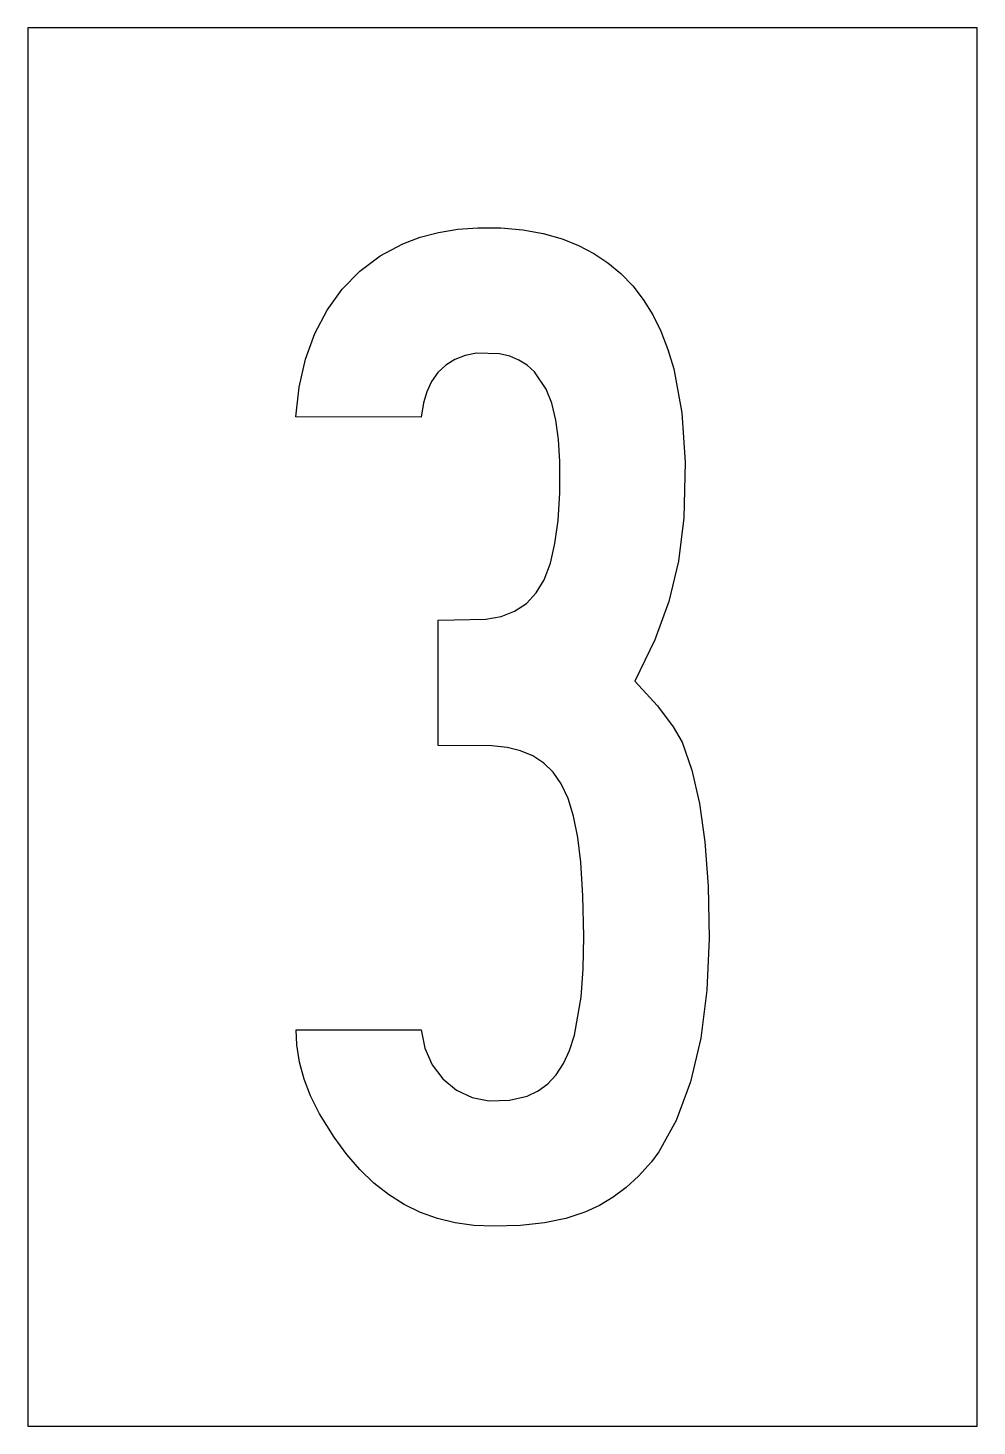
# Model space of a CAD drawing. Extents: x 0 to 9.5, y 0 to 14.
import ezdxf

# ---------------------------------------------------------------- set-up
doc = ezdxf.new("R2010")
doc.units = 0
doc.layers.add('CUT', color=7, linetype='Continuous')
doc.layers.add('OUTSIDE', color=1, linetype='Continuous')

msp = doc.modelspace()

# ---------------------------------------------------------------- linework, layer by layer
at = {"layer": 'CUT'}
msp.add_lwpolyline([(6.7965, 4.3641), (6.7337, 3.8825), (6.6307, 3.4455), (6.4888, 3.0611), (6.3137, 2.7443), (6.2413, 2.6448), (6.1123, 2.5035), (5.9863, 2.3878), (5.8572, 2.2909), (5.721, 2.2097), (5.5758, 2.1431), (5.3824, 2.0799), (5.1691, 2.0358), (4.9293, 2.0093), (4.6595, 2), (4.4625, 2.008), (4.2768, 2.0335), (4.0995, 2.0767), (3.9276, 2.1387), (3.7642, 2.2188), (3.6088, 2.317), (3.4615, 2.4335), (3.3222, 2.568), (3.1906, 2.7206), (3.0665, 2.8914), (2.9191, 3.1265), (2.8287, 3.305), (2.764, 3.4736), (2.7181, 3.6425), (2.6898, 3.8186), (2.6845, 3.9667), (3.9359, 3.9667), (3.972, 3.7825), (4.0445, 3.6177), (4.1519, 3.4754), (4.2892, 3.3643), (4.4455, 3.2914), (4.6148, 3.2573), (4.8195, 3.2625), (4.9976, 3.304), (5.1077, 3.3559), (5.2045, 3.427), (5.2887, 3.5179), (5.3606, 3.6292), (5.4207, 3.7612), (5.4696, 3.9148), (5.5359, 4.293), (5.557, 4.5778), (5.5633, 4.9025), (5.5557, 5.3083), (5.5342, 5.6476), (5.5037, 5.8942), (5.4609, 6.1064), (5.4059, 6.2835), (5.3371, 6.4312), (5.2581, 6.5461), (5.1651, 6.6382), (5.055, 6.71), (4.9287, 6.7617), (4.7958, 6.7932), (4.6445, 6.8105), (4.1054, 6.8151), (4.1064, 8.0689), (4.5842, 8.0784), (4.7374, 8.1079), (4.8707, 8.1593), (4.9887, 8.2375), (5.0872, 8.3428), (5.166, 8.4744), (5.2289, 8.639), (5.2753, 8.8363), (5.3064, 9.0681), (5.3233, 9.3463), (5.3254, 9.6586), (5.3122, 9.88), (5.285, 10.0715), (5.2425, 10.2416), (5.1863, 10.3835), (5.0696, 10.5567), (4.9969, 10.623), (4.9145, 10.675), (4.8229, 10.713), (4.7216, 10.7369), (4.4901, 10.7429), (4.3753, 10.7204), (4.2723, 10.6801), (4.1817, 10.6227), (4.104, 10.5489), (4.04, 10.4592), (3.9915, 10.3573), (3.9579, 10.2453), (3.9345, 10.1034), (2.6823, 10.106), (2.7152, 10.4038), (2.7784, 10.6825), (2.8716, 10.9404), (2.9946, 11.1755), (3.1446, 11.3834), (3.3226, 11.565), (3.5254, 11.7166), (3.7514, 11.837), (3.9275, 11.9039), (4.111, 11.9529), (4.3044, 11.9851), (4.5032, 12), (4.7334, 11.9974), (4.9524, 11.9775), (5.1577, 11.9404), (5.3466, 11.8872), (5.5113, 11.8224), (5.6644, 11.7431), (5.8058, 11.6492), (5.9355, 11.5408), (6.0533, 11.4177), (6.1594, 11.2803), (6.2537, 11.1283), (6.3348, 10.9647), (6.4065, 10.7806), (6.4651, 10.585), (6.5466, 10.1462), (6.5792, 9.6527), (6.5638, 9.0948), (6.5101, 8.6595), (6.4145, 8.257), (6.2748, 7.8726), (6.0733, 7.4578), (6.3018, 7.2121), (6.4593, 7.0018), (6.5473, 6.8472), (6.6459, 6.5676), (6.7229, 6.2345), (6.7763, 5.8502), (6.8074, 5.4059), (6.8177, 4.8822)], close=True, dxfattribs=at)
at = {"layer": 'OUTSIDE'}
msp.add_lwpolyline([(0, 0), (9.5, 0), (9.5, 14), (0, 14)], close=True, dxfattribs=at)

doc.saveas('drawing.dxf')
